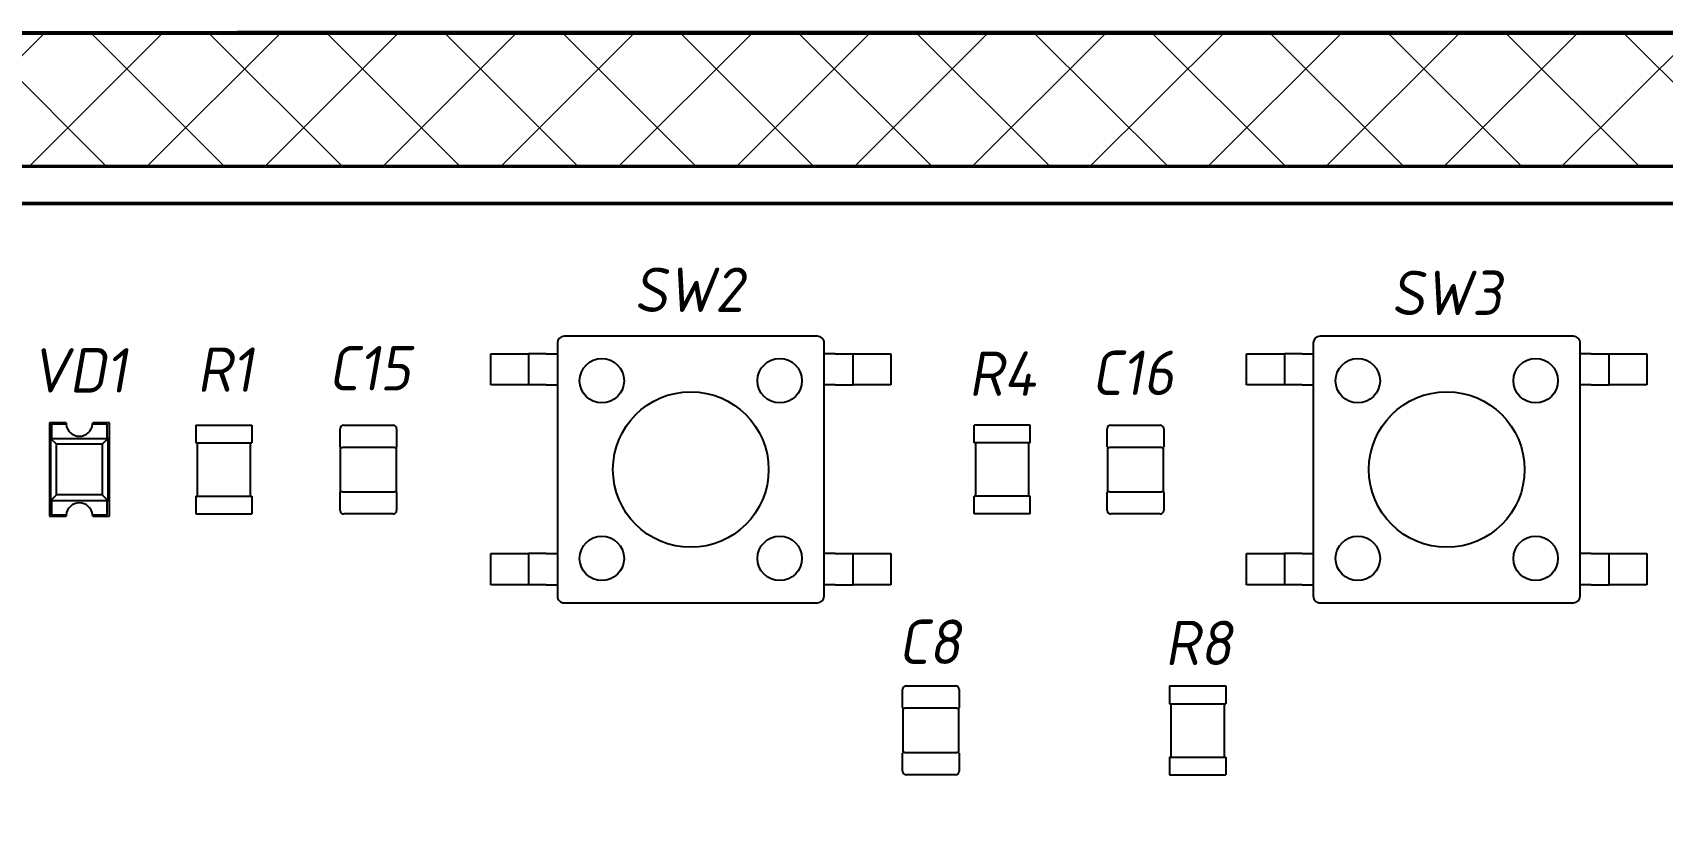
# Model space of a CAD drawing. Header units: inches. Extents: x -14 to 5184, y -66 to 1689.
# Drawn here: x 2381 to 2417.65, y 1462.04 to 1480.11 of the extents above; entities that cross this region are included whole.
import ezdxf

# ---------------------------------------------------------------- set-up
doc = ezdxf.new("R2010")
doc.units = ezdxf.units.IN
doc.header["$MEASUREMENT"] = 0
for name, color, linetype, lineweight in [('Видимые тонкие (ГОСТ)', 7, 'Continuous', 25), ('Видимый контур (ГОСТ)', 7, 'Continuous', 50), ('Штриховка (ГОСТ)', 7, 'Continuous', 18)]:
    doc.layers.add(name, color=color, linetype=linetype, lineweight=lineweight)
doc.styles.add('Standart2', font='gost_b.ttf', dxfattribs={"oblique": 10, "height": 2})

msp = doc.modelspace()

# ---------------------------------------------------------------- hatches: boundary and pattern name
at = {"layer": 'Штриховка (ГОСТ)'}
h = msp.add_hatch(dxfattribs=at)
h.set_pattern_fill('ANSI37', color=256, scale=15, style=0)
h.set_pattern_definition([(45, (-1048.1199, 909.1897), (-1.3258252, 1.3258252), []), (135, (-1048.1199, 909.1897), (-1.3258252, -1.3258252), [])])
edge = h.paths.add_edge_path()
edge.add_ellipse((2344.2502, 1411.0967), major_axis=(-5, -0.0003), ratio=1, start_angle=0, end_angle=90)
edge.add_line((2344.2504, 1406.0967), (2464.2504, 1406.1028))
edge.add_ellipse((2464.2502, 1411.1028), major_axis=(0.0003, -5), ratio=1, start_angle=0, end_angle=90)
edge.add_line((2469.2502, 1411.103), (2469.2469, 1475.103))
edge.add_ellipse((2464.2469, 1475.1028), major_axis=(5, 0.0003), ratio=1, start_angle=0, end_angle=90)
edge.add_line((2464.2467, 1480.1028), (2344.2467, 1480.0967))
edge.add_ellipse((2344.2469, 1475.0967), major_axis=(-0.0003, 5), ratio=1, start_angle=0, end_angle=90)
edge.add_line((2339.2469, 1475.0965), (2339.2502, 1411.0965))
edge = h.paths.add_edge_path(flags=0)
edge.add_ellipse((2462.25, 1414.1027), major_axis=(-0.0002, 3.5), ratio=1, start_angle=0, end_angle=360)
edge = h.paths.add_edge_path(flags=0)
edge.add_ellipse((2462.2471, 1472.1027), major_axis=(-0.0002, 3.5), ratio=1, start_angle=0, end_angle=360)
edge = h.paths.add_edge_path(flags=0)
edge.add_ellipse((2346.2471, 1472.0968), major_axis=(-0.0002, 3.5), ratio=1, start_angle=0, end_angle=360)
edge = h.paths.add_edge_path(flags=0)
edge.add_ellipse((2346.25, 1414.0968), major_axis=(-0.0002, 3.5), ratio=1, start_angle=0, end_angle=360)
edge = h.paths.add_edge_path(flags=0)
edge.add_ellipse((2459.2472, 1469.1025), major_axis=(-2, -0.0001), ratio=1, start_angle=0, end_angle=90)
edge.add_line((2459.2473, 1467.1025), (2466.2473, 1467.1029))
edge.add_line((2466.2473, 1467.1029), (2466.2497, 1419.1029))
edge.add_line((2466.2497, 1419.1029), (2459.2497, 1419.1025))
edge.add_ellipse((2459.2498, 1417.1025), major_axis=(-0.0001, 2), ratio=1, start_angle=0, end_angle=90)
edge.add_line((2457.2498, 1417.1024), (2457.2503, 1409.1024))
edge.add_line((2457.2503, 1409.1024), (2351.2503, 1409.0971))
edge.add_line((2351.2503, 1409.0971), (2351.2498, 1417.0971))
edge.add_ellipse((2349.2498, 1417.097), major_axis=(2, 0.0001), ratio=1, start_angle=0, end_angle=90)
edge.add_line((2349.2497, 1419.097), (2342.2497, 1419.0966))
edge.add_line((2342.2497, 1419.0966), (2342.2473, 1467.0966))
edge.add_line((2342.2473, 1467.0966), (2349.2473, 1467.097))
edge.add_ellipse((2349.2472, 1469.097), major_axis=(0.0001, -2), ratio=1, start_angle=0, end_angle=90)
edge.add_line((2351.2472, 1469.0971), (2351.2468, 1477.0971))
edge.add_line((2351.2468, 1477.0971), (2457.2468, 1477.1024))
edge.add_line((2457.2468, 1477.1024), (2457.2472, 1469.1024))

# ---------------------------------------------------------------- linework, layer by layer
at = {"layer": 'Видимые тонкие (ГОСТ)', "transparency": 33554687}
for p, q in [((2392.801, 1473.1237), (2392.801, 1467.4237)), ((2398.651, 1473.2737), (2392.951, 1473.2737)), ((2398.801, 1467.4237), (2398.801, 1473.1237)), ((2409.801, 1473.1237), (2409.801, 1467.4237)), ((2415.651, 1473.2737), (2409.951, 1473.2737)), ((2415.801, 1467.4237), (2415.801, 1473.1237)), ((2391.301, 1472.882), (2392.051, 1472.882)), ((2391.301, 1472.182), (2391.301, 1472.882)), ((2392.051, 1472.882), (2392.151, 1472.882)), ((2392.551, 1472.882), (2392.151, 1472.882)), ((2392.151, 1472.882), (2392.151, 1472.182)), ((2392.551, 1472.882), (2392.801, 1472.882)), ((2399.051, 1472.882), (2398.801, 1472.882)), ((2399.051, 1472.882), (2399.451, 1472.882)), ((2399.451, 1472.182), (2399.451, 1472.882)), ((2399.451, 1472.882), (2399.551, 1472.882)), ((2399.551, 1472.882), (2400.301, 1472.882)), ((2400.301, 1472.882), (2400.301, 1472.182)), ((2408.301, 1472.882), (2409.051, 1472.882)), ((2408.301, 1472.182), (2408.301, 1472.882)), ((2409.051, 1472.882), (2409.151, 1472.882)), ((2409.551, 1472.882), (2409.151, 1472.882)), ((2409.151, 1472.882), (2409.151, 1472.182)), ((2409.551, 1472.882), (2409.801, 1472.882)), ((2416.051, 1472.882), (2415.801, 1472.882)), ((2416.051, 1472.882), (2416.451, 1472.882)), ((2416.451, 1472.182), (2416.451, 1472.882)), ((2416.451, 1472.882), (2416.551, 1472.882)), ((2416.551, 1472.882), (2417.301, 1472.882)), ((2417.301, 1472.882), (2417.301, 1472.182)), ((2392.051, 1472.182), (2391.301, 1472.182)), ((2392.151, 1472.182), (2392.051, 1472.182)), ((2392.551, 1472.182), (2392.151, 1472.182)), ((2392.551, 1472.182), (2392.801, 1472.182)), ((2399.051, 1472.182), (2398.801, 1472.182)), ((2399.051, 1472.182), (2399.451, 1472.182)), ((2399.551, 1472.182), (2399.451, 1472.182)), ((2400.301, 1472.182), (2399.551, 1472.182)), ((2409.051, 1472.182), (2408.301, 1472.182)), ((2409.151, 1472.182), (2409.051, 1472.182)), ((2409.551, 1472.182), (2409.151, 1472.182)), ((2409.551, 1472.182), (2409.801, 1472.182)), ((2416.051, 1472.182), (2415.801, 1472.182)), ((2416.051, 1472.182), (2416.451, 1472.182)), ((2416.551, 1472.182), (2416.451, 1472.182)), ((2417.301, 1472.182), (2416.551, 1472.182)), ((2381.7509, 1471.3236), (2381.3759, 1471.3236)), ((2381.3759, 1471.3236), (2381.3759, 1469.2236)), ((2381.4259, 1471.2946), (2381.4259, 1470.9736)), ((2381.7524, 1471.2946), (2381.4259, 1471.2946)), ((2382.6759, 1471.2946), (2382.3495, 1471.2946)), ((2382.7259, 1471.3236), (2382.3509, 1471.3236)), ((2382.6759, 1470.9736), (2382.6759, 1471.2946)), ((2382.7259, 1469.2236), (2382.7259, 1471.3236)), ((2384.6709, 1471.2736), (2385.9309, 1471.2736)), ((2384.6709, 1471.2736), (2384.6709, 1470.8736)), ((2385.9309, 1471.2736), (2385.9309, 1470.8736)), ((2387.996, 1471.2735), (2389.106, 1471.2735)), ((2403.431, 1471.2736), (2402.171, 1471.2736)), ((2402.171, 1470.8736), (2402.171, 1471.2736)), ((2403.431, 1470.8736), (2403.431, 1471.2736)), ((2405.246, 1471.2735), (2406.356, 1471.2735)), ((2381.4009, 1470.9736), (2381.4036, 1470.9736)), ((2381.4009, 1470.9736), (2381.4009, 1469.5736)), ((2381.4259, 1470.9736), (2381.4036, 1470.9736)), ((2381.5349, 1470.8423), (2381.4036, 1470.9736)), ((2381.4259, 1470.9736), (2382.6759, 1470.9736)), ((2382.567, 1470.8423), (2381.5349, 1470.8423)), ((2381.5349, 1469.7049), (2381.5349, 1470.8423)), ((2382.6983, 1470.9736), (2382.567, 1470.8423)), ((2382.567, 1470.8423), (2382.567, 1469.7049)), ((2382.6983, 1470.9736), (2382.6759, 1470.9736)), ((2382.6983, 1470.9736), (2382.7009, 1470.9736)), ((2382.7009, 1469.5736), (2382.7009, 1470.9736)), ((2384.6709, 1470.8736), (2385.9309, 1470.8736)), ((2384.7009, 1470.8736), (2384.7009, 1469.6736)), ((2385.9009, 1469.6736), (2385.9009, 1470.8736)), ((2387.916, 1470.7835), (2387.916, 1471.1935)), ((2389.186, 1471.1935), (2389.186, 1470.7835)), ((2403.431, 1470.8736), (2402.171, 1470.8736)), ((2402.201, 1470.8736), (2402.201, 1469.6736)), ((2403.401, 1469.6736), (2403.401, 1470.8736)), ((2405.166, 1470.7835), (2405.166, 1471.1935)), ((2406.436, 1471.1935), (2406.436, 1470.7835)), ((2387.926, 1469.7735), (2387.926, 1470.7735)), ((2387.926, 1470.7735), (2387.966, 1470.7735)), ((2389.136, 1470.7735), (2387.966, 1470.7735)), ((2389.126, 1470.7735), (2387.976, 1470.7735)), ((2389.136, 1470.7735), (2389.176, 1470.7735)), ((2389.176, 1470.7735), (2389.176, 1469.7735)), ((2405.176, 1469.7735), (2405.176, 1470.7735)), ((2405.176, 1470.7735), (2405.216, 1470.7735)), ((2406.386, 1470.7735), (2405.216, 1470.7735)), ((2406.376, 1470.7735), (2405.226, 1470.7735)), ((2406.386, 1470.7735), (2406.426, 1470.7735)), ((2406.426, 1470.7735), (2406.426, 1469.7735)), ((2387.916, 1469.3535), (2387.916, 1469.7635)), ((2387.966, 1469.7735), (2387.926, 1469.7735)), ((2387.966, 1469.7735), (2389.136, 1469.7735)), ((2387.976, 1469.7735), (2389.126, 1469.7735)), ((2389.176, 1469.7735), (2389.136, 1469.7735)), ((2389.186, 1469.7635), (2389.186, 1469.3535)), ((2405.166, 1469.3535), (2405.166, 1469.7635)), ((2405.216, 1469.7735), (2405.176, 1469.7735)), ((2405.216, 1469.7735), (2406.386, 1469.7735)), ((2405.226, 1469.7735), (2406.376, 1469.7735)), ((2406.426, 1469.7735), (2406.386, 1469.7735)), ((2406.436, 1469.7635), (2406.436, 1469.3535)), ((2381.4009, 1469.5736), (2381.4036, 1469.5736)), ((2381.4036, 1469.5736), (2381.5349, 1469.7049)), ((2381.4259, 1469.5736), (2381.4036, 1469.5736)), ((2381.4259, 1469.5736), (2381.4259, 1469.2527)), ((2382.6759, 1469.5736), (2381.4259, 1469.5736)), ((2382.567, 1469.7049), (2381.5349, 1469.7049)), ((2382.567, 1469.7049), (2382.6983, 1469.5736)), ((2382.6983, 1469.5736), (2382.6759, 1469.5736)), ((2382.6759, 1469.2527), (2382.6759, 1469.5736)), ((2382.6983, 1469.5736), (2382.7009, 1469.5736)), ((2384.6709, 1469.6736), (2385.9309, 1469.6736)), ((2384.6709, 1469.6736), (2384.6709, 1469.2736)), ((2385.9309, 1469.6736), (2385.9309, 1469.2736)), ((2403.431, 1469.6736), (2402.171, 1469.6736)), ((2402.171, 1469.2736), (2402.171, 1469.6736)), ((2403.431, 1469.2736), (2403.431, 1469.6736)), ((2381.3759, 1469.2236), (2381.7509, 1469.2236)), ((2381.4259, 1469.2527), (2381.7524, 1469.2527)), ((2382.3495, 1469.2527), (2382.6759, 1469.2527)), ((2382.3509, 1469.2236), (2382.7259, 1469.2236)), ((2384.6709, 1469.2736), (2385.9309, 1469.2736)), ((2389.106, 1469.2735), (2387.996, 1469.2735)), ((2403.431, 1469.2736), (2402.171, 1469.2736)), ((2406.356, 1469.2735), (2405.246, 1469.2735)), ((2391.301, 1468.382), (2392.051, 1468.382)), ((2391.301, 1467.682), (2391.301, 1468.382)), ((2392.051, 1468.382), (2392.151, 1468.382)), ((2392.551, 1468.382), (2392.151, 1468.382)), ((2392.151, 1468.382), (2392.151, 1467.682)), ((2392.551, 1468.382), (2392.801, 1468.382)), ((2399.051, 1468.382), (2398.801, 1468.382)), ((2399.051, 1468.382), (2399.451, 1468.382)), ((2399.451, 1467.682), (2399.451, 1468.382)), ((2399.451, 1468.382), (2399.551, 1468.382)), ((2399.551, 1468.382), (2400.301, 1468.382)), ((2400.301, 1468.382), (2400.301, 1467.682)), ((2408.301, 1468.382), (2409.051, 1468.382)), ((2408.301, 1467.682), (2408.301, 1468.382)), ((2409.051, 1468.382), (2409.151, 1468.382)), ((2409.551, 1468.382), (2409.151, 1468.382)), ((2409.151, 1468.382), (2409.151, 1467.682)), ((2409.551, 1468.382), (2409.801, 1468.382)), ((2416.051, 1468.382), (2415.801, 1468.382)), ((2416.051, 1468.382), (2416.451, 1468.382)), ((2416.451, 1467.682), (2416.451, 1468.382)), ((2416.451, 1468.382), (2416.551, 1468.382)), ((2416.551, 1468.382), (2417.301, 1468.382)), ((2417.301, 1468.382), (2417.301, 1467.682)), ((2392.051, 1467.682), (2391.301, 1467.682)), ((2392.151, 1467.682), (2392.051, 1467.682)), ((2392.551, 1467.682), (2392.151, 1467.682)), ((2392.551, 1467.682), (2392.801, 1467.682)), ((2399.051, 1467.682), (2398.801, 1467.682)), ((2399.051, 1467.682), (2399.451, 1467.682)), ((2399.551, 1467.682), (2399.451, 1467.682)), ((2400.301, 1467.682), (2399.551, 1467.682)), ((2409.051, 1467.682), (2408.301, 1467.682)), ((2409.151, 1467.682), (2409.051, 1467.682)), ((2409.551, 1467.682), (2409.151, 1467.682)), ((2409.551, 1467.682), (2409.801, 1467.682)), ((2416.051, 1467.682), (2415.801, 1467.682)), ((2416.051, 1467.682), (2416.451, 1467.682)), ((2416.551, 1467.682), (2416.451, 1467.682)), ((2417.301, 1467.682), (2416.551, 1467.682)), ((2392.951, 1467.2737), (2398.651, 1467.2737)), ((2409.951, 1467.2737), (2415.651, 1467.2737)), ((2400.6449, 1465.4027), (2401.7549, 1465.4027)), ((2406.5699, 1465.4026), (2407.8299, 1465.4026)), ((2406.5699, 1465.4026), (2406.5699, 1465.0026)), ((2407.8299, 1465.4026), (2407.8299, 1465.0026)), ((2400.5649, 1464.9127), (2400.5649, 1465.3227)), ((2401.8349, 1465.3227), (2401.8349, 1464.9127)), ((2406.5699, 1465.0026), (2407.8299, 1465.0026)), ((2406.5999, 1465.0026), (2406.5999, 1463.8026)), ((2407.7999, 1463.8026), (2407.7999, 1465.0026)), ((2400.5749, 1463.9027), (2400.5749, 1464.9027)), ((2400.5749, 1464.9027), (2400.6149, 1464.9027)), ((2401.7849, 1464.9027), (2400.6149, 1464.9027)), ((2401.7749, 1464.9027), (2400.6249, 1464.9027)), ((2401.7849, 1464.9027), (2401.8249, 1464.9027)), ((2401.8249, 1464.9027), (2401.8249, 1463.9027)), ((2400.5649, 1463.4827), (2400.5649, 1463.8927)), ((2400.6149, 1463.9027), (2400.5749, 1463.9027)), ((2400.6149, 1463.9027), (2401.7849, 1463.9027)), ((2400.6249, 1463.9027), (2401.7749, 1463.9027)), ((2401.8249, 1463.9027), (2401.7849, 1463.9027)), ((2401.8349, 1463.8927), (2401.8349, 1463.4827)), ((2406.5699, 1463.8026), (2407.8299, 1463.8026)), ((2406.5699, 1463.8026), (2406.5699, 1463.4026)), ((2407.8299, 1463.8026), (2407.8299, 1463.4026)), ((2401.7549, 1463.4027), (2400.6449, 1463.4027)), ((2406.5699, 1463.4026), (2407.8299, 1463.4026))]:
    msp.add_line(p, q, dxfattribs=at)
for centre, radius in [((2393.801, 1472.2737), 0.5), ((2397.801, 1472.2737), 0.5), ((2410.801, 1472.2737), 0.5), ((2414.801, 1472.2737), 0.5), ((2395.801, 1470.2737), 1.75), ((2412.801, 1470.2737), 1.75), ((2393.801, 1468.2737), 0.5), ((2397.801, 1468.2737), 0.5), ((2410.801, 1468.2737), 0.5), ((2414.801, 1468.2737), 0.5)]:
    msp.add_circle(centre, radius, dxfattribs=at)
for centre, radius, start, end in [((2392.951, 1473.1237), 0.15, 90.00001, 180), ((2398.651, 1473.1237), 0.15, 0, 90.00001), ((2409.951, 1473.1237), 0.15, 90.00001, 180), ((2415.651, 1473.1237), 0.15, 0, 90.00001), ((2382.0509, 1471.3236), 0.3, 180.00001, 185.55921), ((2382.0509, 1471.3236), 0.3, 185.55921, 354.44081), ((2382.0509, 1471.3236), 0.3, 354.44081, 0.00001), ((2387.996, 1471.1935), 0.08, 90, 180), ((2389.106, 1471.1935), 0.08, 0, 90), ((2405.246, 1471.1935), 0.08, 90, 180), ((2406.356, 1471.1935), 0.08, 0, 90), ((2387.926, 1470.7835), 0.01, 180, 270), ((2389.176, 1470.7835), 0.01, 270, 0), ((2405.176, 1470.7835), 0.01, 180, 270), ((2406.426, 1470.7835), 0.01, 270, 0), ((2387.926, 1469.7635), 0.01, 90, 180), ((2389.176, 1469.7635), 0.01, 0, 90), ((2405.176, 1469.7635), 0.01, 90, 180), ((2406.426, 1469.7635), 0.01, 0, 90), ((2382.0509, 1469.2236), 0.3, 5.55921, 174.44081), ((2382.0509, 1469.2236), 0.3, 174.44081, 180.00001), ((2382.0509, 1469.2236), 0.3, 0.00001, 5.55921), ((2387.996, 1469.3535), 0.08, 180, 270), ((2389.106, 1469.3535), 0.08, 270, 0), ((2405.246, 1469.3535), 0.08, 180, 270), ((2406.356, 1469.3535), 0.08, 270, 0), ((2392.951, 1467.4237), 0.15, 180, 270.00001), ((2398.651, 1467.4237), 0.15, 270.00001, 0), ((2409.951, 1467.4237), 0.15, 180, 270.00001), ((2415.651, 1467.4237), 0.15, 270.00001, 0), ((2400.6449, 1465.3227), 0.08, 90, 180), ((2401.7549, 1465.3227), 0.08, 0, 90), ((2400.5749, 1464.9127), 0.01, 180, 270), ((2401.8249, 1464.9127), 0.01, 270, 0), ((2400.5749, 1463.8927), 0.01, 90, 180), ((2401.8249, 1463.8927), 0.01, 0, 90), ((2400.6449, 1463.4827), 0.08, 180, 270), ((2401.7549, 1463.4827), 0.08, 270, 0)]:
    msp.add_arc(centre, radius, start, end, dxfattribs=at)
at = {"layer": 'Видимый контур (ГОСТ)'}
for p, q in [((2344.2467, 1480.0967), (2464.2467, 1480.1028)), ((2344.25, 1480.1027), (2462.2483, 1480.1027)), ((2385.7141, 1480.1107), (2422.7859, 1480.1107)), ((2457.2468, 1477.1024), (2351.2468, 1477.0971))]:
    msp.add_line(p, q, dxfattribs=at)
at = {"layer": 'Видимый контур (ГОСТ)', "transparency": 33554687}
msp.add_line((2433.8009, 1476.2606), (2374.8009, 1476.2606), dxfattribs=at)
at = {"layer": 'Видимый контур (ГОСТ)'}
msp.add_open_spline([(2385.5073, 1480.1027), (2385.5778, 1480.1081), (2385.6467, 1480.1107), (2385.7141, 1480.1107)], degree=3, dxfattribs=at)

# ---------------------------------------------------------------- texts
at = {"layer": 'Видимые тонкие (ГОСТ)', "color": 0, "transparency": 33554687, "char_height": 1, "attachment_point": 1, "style": 'Standart2'}
for s, insert in [('SW2', (2394.5231, 1474.8222)), ('SW3', (2411.5498, 1474.752)), ('C15', (2387.6461, 1473.0552)), ('VD1', (2380.9631, 1473.0074)), ('R1', (2384.6953, 1473.0234)), ('R4', (2402.0473, 1472.9323)), ('C16', (2404.8105, 1472.9512)), ('C8', (2400.4647, 1466.8968)), ('R8', (2406.4621, 1466.8724))]:
    msp.add_mtext_dynamic_manual_height_columns(s, width=2.880706, gutter_width=6.5, heights=[0], dxfattribs=dict(at, insert=insert))

doc.saveas('drawing.dxf')
